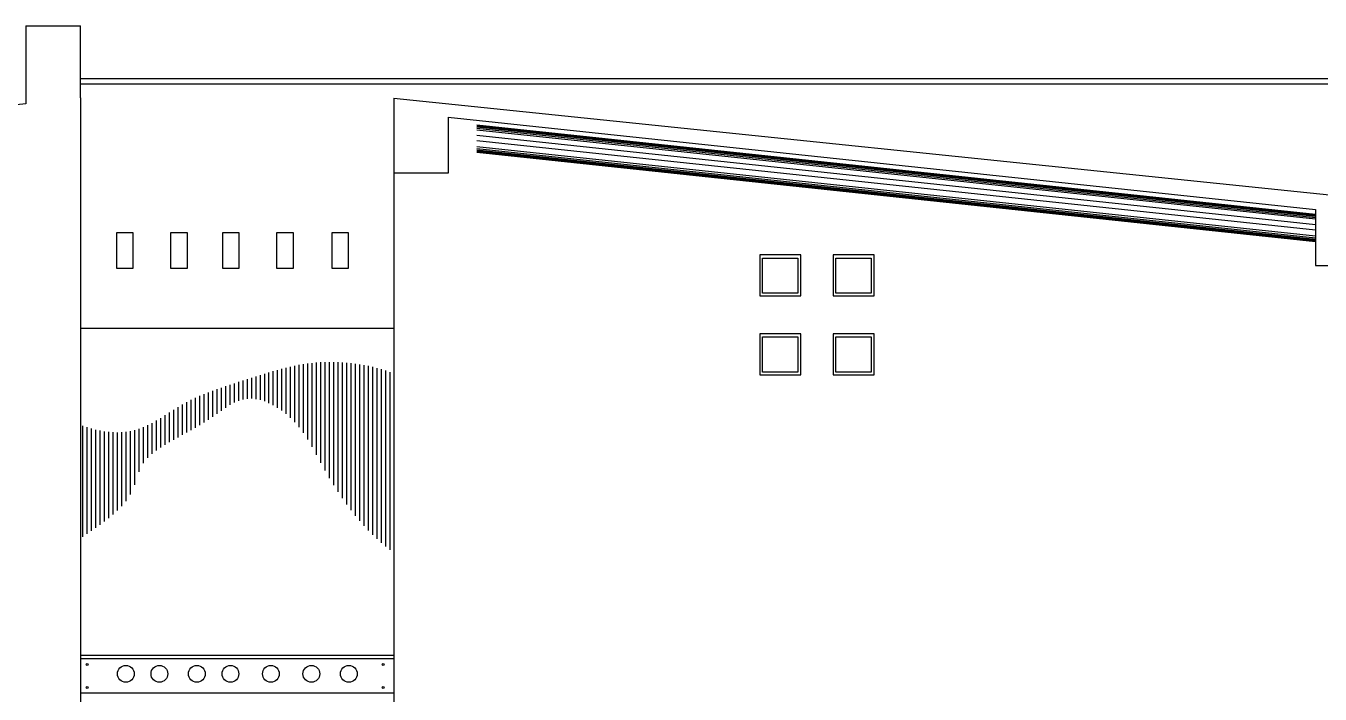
# Model space of a CAD drawing. Extents: x 152 to 700, y -120 to 84.
# Drawn here: x 173.691 to 178.441, y 71.836 to 74.289 of the extents above; entities that cross this region are included whole.
import ezdxf

# ---------------------------------------------------------------- set-up
doc = ezdxf.new("R2010")
doc.units = 0
doc.header["$LTSCALE"] = 0.03
doc.layers.get('0').update_dxf_attribs({"linetype": 'CONTINUOUS'})
doc.layers.add('MUEBLES', color=8, linetype='CONTINUOUS')
doc.layers.add('VENTANAS', color=4, linetype='CONTINUOUS')

msp = doc.modelspace()

# ---------------------------------------------------------------- hatches: boundary and pattern name
at = {"layer": 'VENTANAS', "ltscale": 0.03}
h = msp.add_hatch(dxfattribs=at)
h.set_pattern_fill('ANSI31', color=256, scale=0.005, angle=45, style=0)
h.set_pattern_definition([(90, (-37.300399, 111.268578), (-0.015875, 2e-18), [])])
edge = h.paths.add_edge_path()
edge.add_spline(control_points=[(175.041, 73.0136), (175.0396, 73.0141), (174.9404, 73.0512), (174.7519, 73.0722), (174.499, 72.9894), (174.2379, 72.9105), (174.0955, 72.7646), (173.9199, 72.8138), (173.891, 72.8239)], knot_values=[0.72652, 0.72652, 0.72652, 0.72652, 0.735708, 1.360806, 1.802791, 2.33599, 2.947144, 3.063305, 3.063305, 3.063305, 3.063305], degree=3, periodic=0)
edge.add_line((173.891, 72.8239), (173.891, 72.408))
edge.add_spline(control_points=[(173.891, 72.408), (173.9632, 72.454), (174.0937, 72.5478), (174.1009, 72.6907), (174.2422, 72.7768), (174.367, 72.8403), (174.5064, 72.9562), (174.6907, 72.8532), (174.7979, 72.6264), (174.9186, 72.4503), (175.0302, 72.3641), (175.041, 72.3562)], knot_values=[0.56313, 0.56313, 0.56313, 0.56313, 0.889224, 1.142771, 1.427251, 1.779938, 2.033311, 2.423005, 2.801771, 3.568864, 3.649843, 3.649843, 3.649843, 3.649843], degree=3, periodic=0)
edge.add_line((175.041, 72.3562), (175.041, 73.0136))

# ---------------------------------------------------------------- linework, layer by layer
at = {"ltscale": 0.03}
for p, q in [((173.691, 74.2889), (173.691, 74.0033)), ((173.691, 74.2889), (173.891, 74.2889)), ((173.891, 74.0243), (173.891, 74.2889)), ((173.891, 74.096), (178.6396, 74.096)), ((173.891, 74.0767), (178.6396, 74.0767)), ((173.691, 74.0033), (170.9213, 73.7126)), ((173.891, 74.0243), (173.891, 73.7539)), ((175.041, 74.0241), (178.9242, 73.6219)), ((175.041, 74.0241), (175.041, 73.7484)), ((173.891, 73.9751), (173.891, 72.1291)), ((175.041, 73.9748), (175.041, 72.1291)), ((175.241, 73.9538), (178.4242, 73.6148)), ((175.241, 73.9538), (175.241, 73.7484)), ((175.3456, 73.9261), (178.4242, 73.5982)), ((175.3456, 73.8257), (178.4242, 73.4978)), ((175.241, 73.7484), (175.041, 73.7484)), ((178.4242, 73.6148), (178.4242, 73.4095)), ((178.4242, 73.4095), (178.6242, 73.4095)), ((173.891, 73.1791), (175.041, 73.1791)), ((173.891, 72.1291), (173.891, 70.6291)), ((175.041, 72.1291), (175.041, 70.6291)), ((173.891, 71.9791), (175.041, 71.9791))]:
    msp.add_line(p, q, dxfattribs=at)
for points in [[(174.0247, 73.53), (174.0839, 73.53), (174.0839, 73.3986), (174.0247, 73.3986)], [(174.2233, 73.53), (174.2825, 73.53), (174.2825, 73.3986), (174.2233, 73.3986)], [(174.4137, 73.53), (174.473, 73.53), (174.473, 73.3986), (174.4137, 73.3986)], [(174.6123, 73.53), (174.6716, 73.53), (174.6716, 73.3986), (174.6123, 73.3986)], [(174.815, 73.53), (174.8742, 73.53), (174.8742, 73.3986), (174.815, 73.3986)]]:
    msp.add_lwpolyline(points, close=True)
for points in [[(176.5347, 73.4481), (176.3847, 73.4481), (176.3847, 73.2981), (176.5347, 73.2981)], [(176.8036, 73.4481), (176.6536, 73.4481), (176.6536, 73.2981), (176.8036, 73.2981)], [(176.5347, 73.1587), (176.3847, 73.1587), (176.3847, 73.0087), (176.5347, 73.0087)], [(176.8036, 73.1587), (176.6536, 73.1587), (176.6536, 73.0087), (176.8036, 73.0087)]]:
    msp.add_lwpolyline(points, close=True, dxfattribs=at)
at = {"layer": 'MUEBLES', "ltscale": 0.03}
for p, q in [((175.3456, 73.9243), (178.4242, 73.5965)), ((175.3456, 73.9226), (178.4242, 73.5947)), ((175.3456, 73.9208), (178.4242, 73.593)), ((175.3456, 73.9179), (178.4242, 73.5901)), ((175.3456, 73.9138), (178.4242, 73.586)), ((175.3456, 73.908), (178.4242, 73.5802)), ((175.3456, 73.8876), (178.4242, 73.5598)), ((175.3456, 73.8678), (178.4242, 73.54)), ((175.3456, 73.8457), (178.4242, 73.5179)), ((175.3456, 73.8393), (178.4242, 73.5115)), ((175.3456, 73.8341), (178.4242, 73.5062)), ((175.3456, 73.8306), (178.4242, 73.5027)), ((175.3456, 73.8288), (178.4242, 73.501)), ((175.3456, 73.8271), (178.4242, 73.4992)), ((175.3456, 73.8259), (178.3742, 73.5034))]:
    msp.add_line(p, q, dxfattribs=at)
at = {"layer": 'MUEBLES', "ltscale": 5}
for p, q in [((173.891, 71.967), (175.041, 71.967)), ((173.891, 71.8411), (175.041, 71.8411))]:
    msp.add_line(p, q, dxfattribs=at)
at = {"layer": 'MUEBLES', "ltscale": 0.03}
for points in [[(176.3947, 73.4365), (176.5239, 73.4365), (176.5239, 73.3075), (176.3947, 73.3075)], [(176.6636, 73.4365), (176.7928, 73.4365), (176.7928, 73.3075), (176.6636, 73.3075)], [(176.3947, 73.1471), (176.5239, 73.1471), (176.5239, 73.0181), (176.3947, 73.0181)], [(176.6636, 73.1471), (176.7928, 73.1471), (176.7928, 73.0181), (176.6636, 73.0181)]]:
    msp.add_lwpolyline(points, close=True, dxfattribs=at)
at = {"layer": 'MUEBLES', "ltscale": 5}
for centre, radius in [((173.916, 71.9448), 0.00372), ((174.0577, 71.9106), 0.0308), ((174.181, 71.9106), 0.0308), ((174.3184, 71.9106), 0.0308), ((174.4417, 71.9106), 0.0308), ((174.5903, 71.9106), 0.0308), ((174.7388, 71.9106), 0.0308), ((174.8762, 71.9106), 0.0308), ((175.0025, 71.9448), 0.00372), ((173.916, 71.8604), 0.00372), ((175.0025, 71.8604), 0.00372)]:
    msp.add_circle(centre, radius, dxfattribs=at)

doc.saveas('drawing.dxf')
